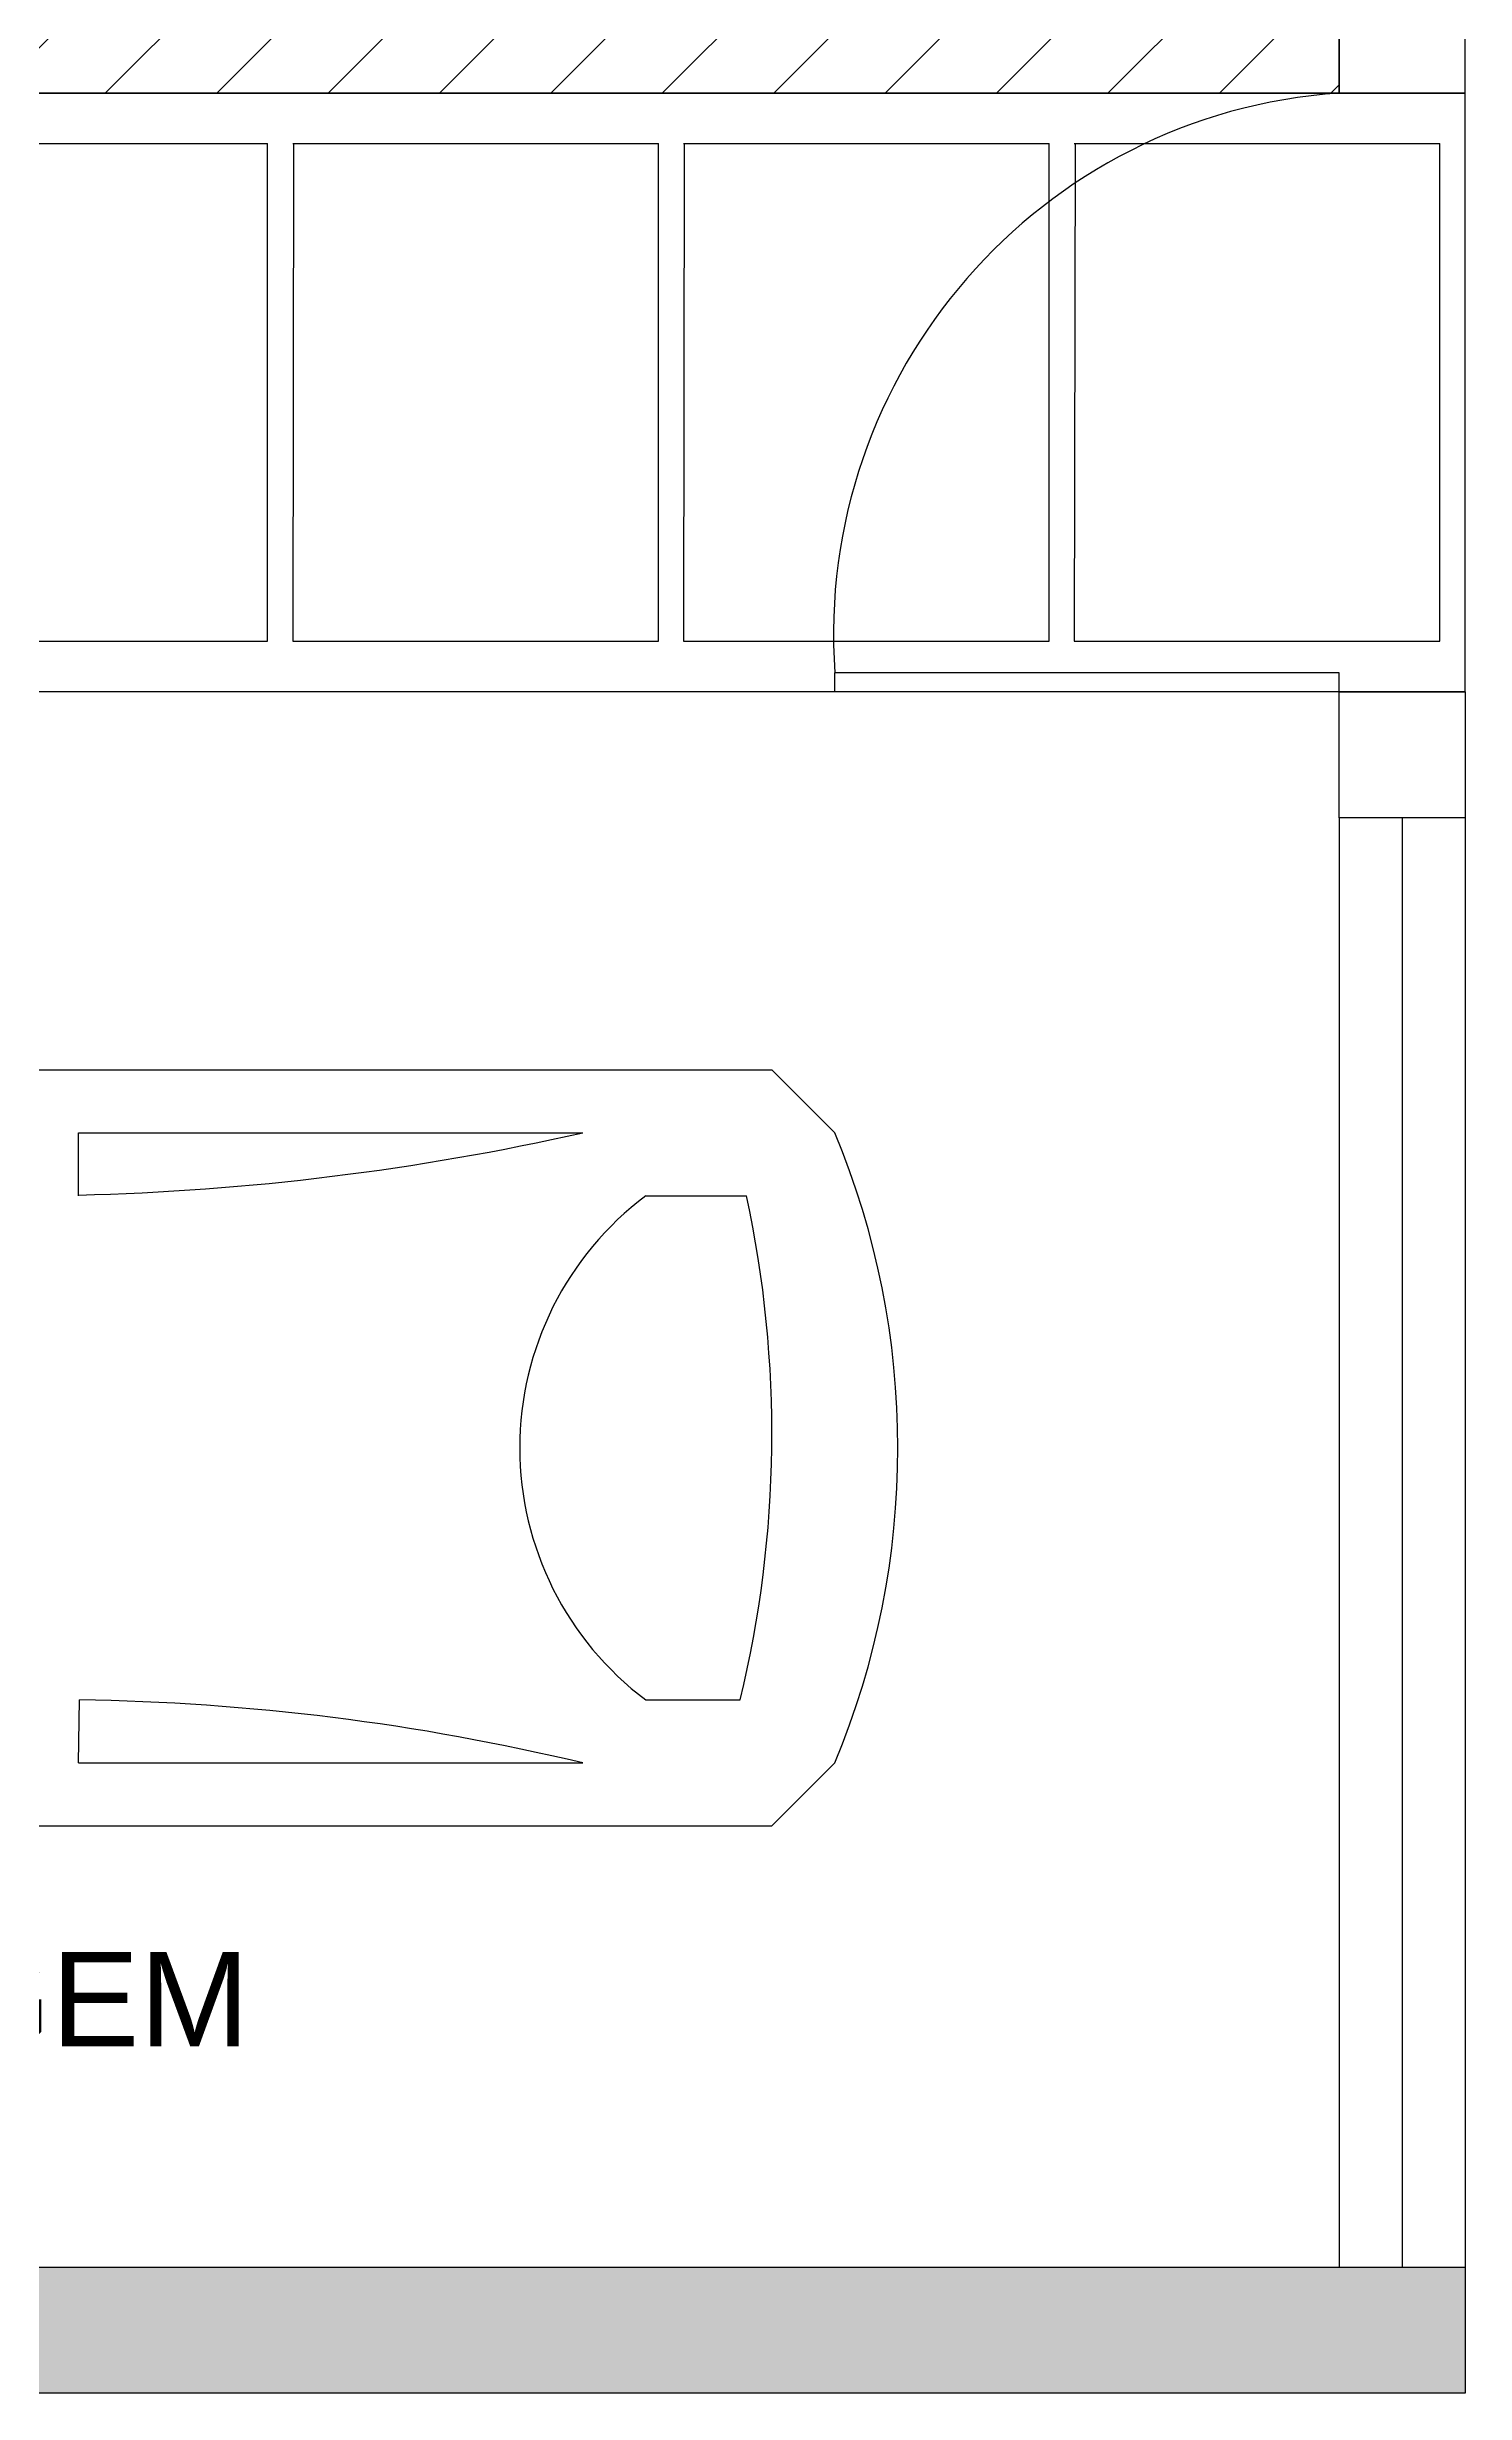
# Model space of a CAD drawing. Header units: metres. Extents: x -6.6 to 15, y 0 to 10.8.
# Drawn here: x 12.75 to 15, y 0 to 3.723 of the extents above; entities that cross this region are included whole.
import ezdxf

# ---------------------------------------------------------------- set-up
doc = ezdxf.new("R2010")
doc.units = ezdxf.units.M
for name, color, linetype, lineweight, true_color in [('1 - paredes', 7, 'Continuous', 25, 0x000000), ('2 - portas e janelas', 1, 'Continuous', 25, 0xff0000), ('3 - pisos e telhados', 4, 'Continuous', 25, 0x00ffff), ('4 - layouts dos objetos', 83, 'Continuous', 25, 0x63c85c), ('6 - legendas', 7, 'Continuous', 25, 0x000000)]:
    doc.layers.add(name, color=color, linetype=linetype, lineweight=lineweight, true_color=true_color)
doc.styles.add('textstyle9', font='')
doc.styles.get('textstyle9').set_extended_font_data('Arial')

msp = doc.modelspace()

# ---------------------------------------------------------------- hatches: boundary and pattern name
at = {"layer": '1 - paredes', "true_color": 0xa0a0a4}
msp.add_hatch(color=252, dxfattribs=at).paths.add_polyline_path([(9.85, 0.2), (9.85, 0.45), (10, 0.45), (10, 0.2), (15, 0.2), (15, 0), (0, 0), (0, 0.2), (1.85, 0.2), (1.85, 0.4), (2, 0.4), (2, 0.2), (5.5, 0.2), (5.5, 1), (5.65, 1), (5.65, 0.2)])
at = {"layer": '3 - pisos e telhados', "true_color": 0xdfc591}
h = msp.add_hatch(dxfattribs=at)
h.set_pattern_fill('ACAD_ISO02W100', color=31, scale=0.04, angle=-45, style=0)
h.set_pattern_definition([(45, (0, 0), (-0.08838835, 0.08838835), [])])
h.paths.add_polyline_path([(10.45, 10.65), (14.8, 10.65), (14.8, 3.65), (10.45, 3.65)])

# ---------------------------------------------------------------- linework, layer by layer
at = {"layer": '1 - paredes'}
for p, q in [((15, 3.65), (15, 10.85)), ((14.8, 3.65), (14.8, 9.9)), ((15, 3.65), (14.8, 3.65)), ((14.8, 2.5), (14.8, 2.7)), ((14.8, 2.7), (15, 2.7)), ((15, 2.7), (15, 2.5)), ((15, 2.5), (14.8, 2.5)), ((14.8, 2.5), (14.8, 0.2)), ((14.9, 2.5), (14.9, 0.2)), ((15, 2.5), (15, 0.2)), ((10, 0.2), (15, 0.2)), ((15, 0.2), (15, 0)), ((15, 0), (0, 0))]:
    msp.add_line(p, q, dxfattribs=at)
at = {"layer": '2 - portas e janelas', "color": 1, "true_color": 0xff0000}
for p, q in [((14, 2.7), (14, 2.73)), ((14.8, 2.7), (14.8, 2.73))]:
    msp.add_line(p, q, dxfattribs=at)
at = {"layer": '2 - portas e janelas', "color": 14, "true_color": 0x800000}
for p, q in [((14.8, 2.73), (14, 2.73)), ((14.8, 2.7), (14, 2.7))]:
    msp.add_line(p, q, dxfattribs=at)
at = {"layer": '2 - portas e janelas', "color": 1, "true_color": 0xff0000}
msp.add_arc((14.86, 2.79), 0.8621, 93.9909, 183.9909, dxfattribs=at)
at = {"layer": '3 - pisos e telhados', "color": 43, "true_color": 0xc38c48}
for p, q in [((14.8, 10.65), (14.8, 3.65)), ((14.8, 3.65), (10.45, 3.65))]:
    msp.add_line(p, q, dxfattribs=at)
at = {"layer": '3 - pisos e telhados', "color": 9, "true_color": 0xc0c0c0}
for p, q in [((10, 3.65), (15, 3.65)), ((15, 2.7), (15, 3.65)), ((12.52, 3.57), (13.1, 3.57)), ((13.1, 2.78), (13.1, 3.57)), ((13.1411, 3.57), (13.14, 2.78)), ((13.14, 3.57), (13.72, 3.57)), ((13.72, 2.78), (13.72, 3.57)), ((13.7611, 3.57), (13.76, 2.78)), ((13.76, 3.57), (14.34, 3.57)), ((14.34, 2.78), (14.34, 3.57)), ((14.3811, 3.57), (14.38, 2.78)), ((14.38, 3.57), (14.96, 3.57)), ((14.96, 2.78), (14.96, 3.57)), ((12.52, 2.78), (13.1, 2.78)), ((13.14, 2.78), (13.72, 2.78)), ((13.76, 2.78), (14.34, 2.78)), ((14.38, 2.78), (14.96, 2.78)), ((15, 2.7), (10, 2.7))]:
    msp.add_line(p, q, dxfattribs=at)
at = {"layer": '4 - layouts dos objetos'}
for p, q in [((11.1, 2.1), (13.9, 2.1)), ((13.9, 2.1), (14, 2)), ((12.8, 2), (13.6, 2)), ((12.8, 1.9), (12.8, 2)), ((13.7, 1.9), (13.86, 1.9)), ((12.8, 1), (12.8014, 1.1)), ((13.7, 1.1), (13.85, 1.1)), ((12.8, 1), (13.6, 1)), ((13.9, 0.9), (14, 1)), ((11.1, 0.9), (13.9, 0.9))]:
    msp.add_line(p, q, dxfattribs=at)
for centre, radius, start, end in [((12.7, 6), 4.1, 271.3976, 282.6804), ((12.8, 1.5), 1.3, 337.3801, 22.6199), ((14, 1.5), 0.5, 126.8699, 233.1301), ((12.0994, 1.5219), 1.8007, 346.4482, 12.1194), ((12.75, -2.55), 3.6503, 76.5348, 89.1931)]:
    msp.add_arc(centre, radius, start, end, dxfattribs=at)

# ---------------------------------------------------------------- texts
at = {"layer": '6 - legendas', "insert": (12, 0.7), "char_height": 0.01, "attachment_point": 1, "style": 'textstyle9'}
msp.add_mtext('\\H0.15;GARAGEM', dxfattribs=at)

doc.saveas('drawing.dxf')
